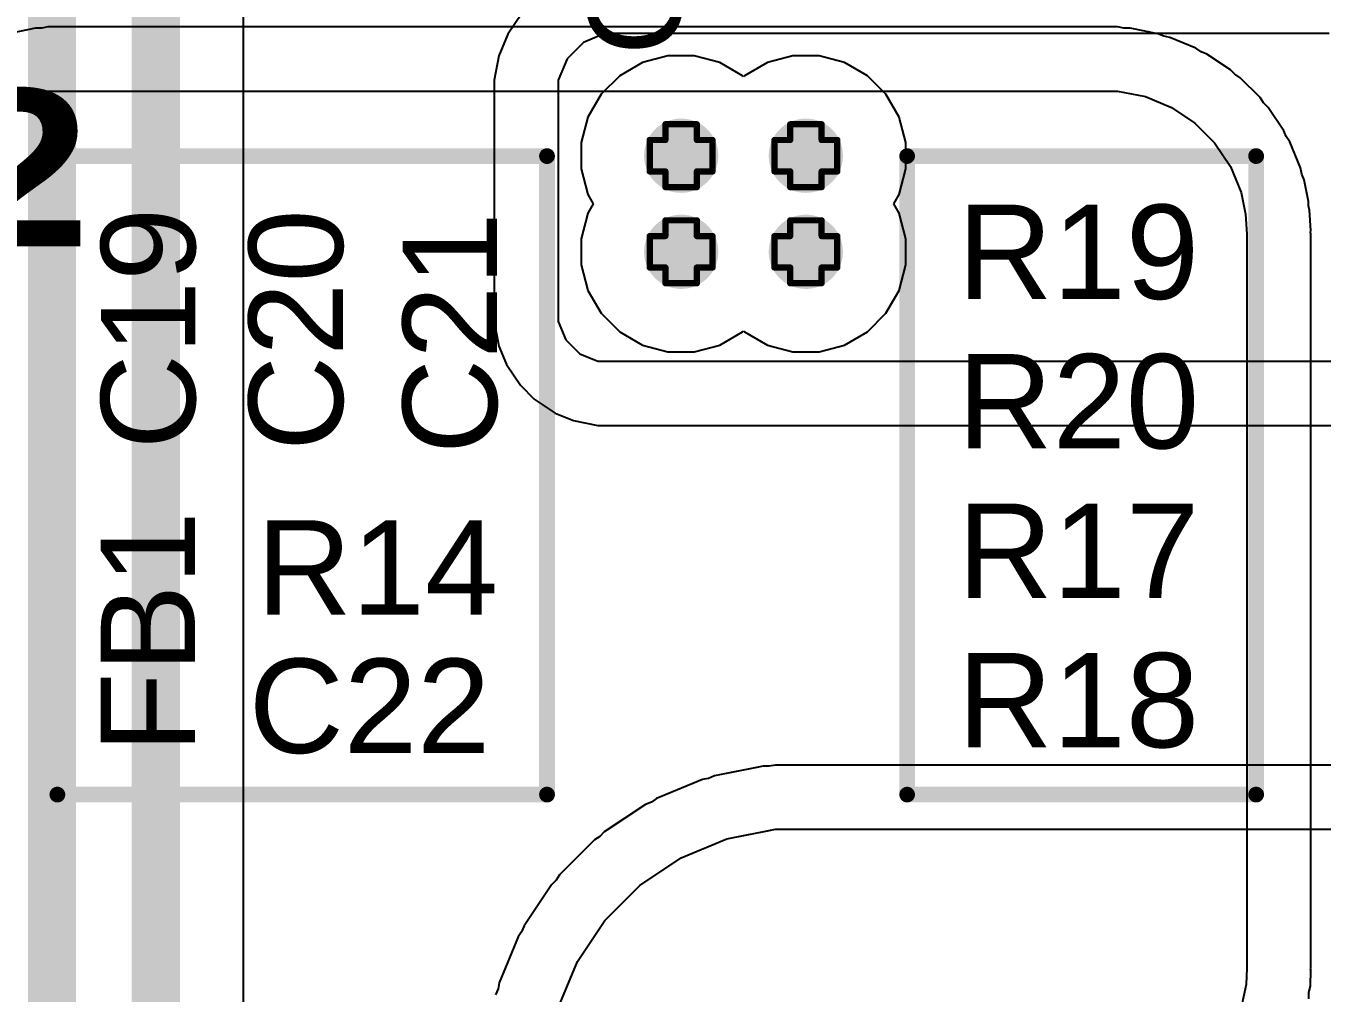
# Model space of a CAD drawing. Header units: inches. Extents: x -18 to 202, y -11 to 119.
# Drawn here: x -0.67 to 9.8, y 36.27 to 44.08 of the extents above; entities that cross this region are included whole.
import ezdxf

# ---------------------------------------------------------------- set-up
doc = ezdxf.new("R2010")
doc.units = ezdxf.units.IN
for name, color, linetype in [('Board Outline', 216, 'Continuous'), ('Bottom Layer', 5, 'Continuous'), ('Drill Drawing', 1, 'Continuous'), ('Ground', 16, 'Continuous'), ('Power', 76, 'Continuous'), ('Top Layer', 1, 'Continuous'), ('Top Overlay', 2, 'Continuous'), ('Via Holes', 16, 'Continuous')]:
    doc.layers.add(name, color=color, linetype=linetype)
doc.styles.add('Arial', font='', dxfattribs={"height": 0.2})
doc.styles.add('Arial Black_Bold', font='', dxfattribs={"height": 0.2})
doc.styles.get('Arial').set_extended_font_data('Arial')
doc.styles.get('Arial Black_Bold').set_extended_font_data('Arial Black', bold=True)

msp = doc.modelspace()

# ---------------------------------------------------------------- hatches: boundary and pattern name
at = {"layer": 'Bottom Layer'}
h = msp.add_hatch(color=5, dxfattribs=at)
edge = h.paths.add_edge_path()
edge.add_arc((4.626, 43.031), 0.3, 0, 360)
h = msp.add_hatch(color=5, dxfattribs=at)
edge = h.paths.add_edge_path()
edge.add_arc((5.633, 43.031), 0.3, 0, 360)
h = msp.add_hatch(color=5, dxfattribs=at)
edge = h.paths.add_edge_path()
edge.add_arc((4.626, 42.255), 0.3, 0, 360)
h = msp.add_hatch(color=5, dxfattribs=at)
edge = h.paths.add_edge_path()
edge.add_arc((5.633, 42.255), 0.3, 0, 360)
at = {"layer": 'Ground'}
h = msp.add_hatch(color=16, dxfattribs=at)
edge = h.paths.add_edge_path()
edge.add_arc((4.626, 43.031), 0.3, 0, 360)
h = msp.add_hatch(color=16, dxfattribs=at)
edge = h.paths.add_edge_path()
edge.add_arc((5.633, 43.031), 0.3, 0, 360)
h = msp.add_hatch(color=16, dxfattribs=at)
edge = h.paths.add_edge_path()
edge.add_arc((4.626, 42.255), 0.3, 0, 360)
h = msp.add_hatch(color=16, dxfattribs=at)
edge = h.paths.add_edge_path()
edge.add_arc((5.633, 42.255), 0.3, 0, 360)
at = {"layer": 'Power'}
h = msp.add_hatch(color=76, dxfattribs=at)
edge = h.paths.add_edge_path()
edge.add_arc((4.626, 43.031), 0.3, 0, 360)
h = msp.add_hatch(color=76, dxfattribs=at)
edge = h.paths.add_edge_path()
edge.add_arc((5.633, 43.031), 0.3, 0, 360)
h = msp.add_hatch(color=76, dxfattribs=at)
edge = h.paths.add_edge_path()
edge.add_arc((4.626, 42.255), 0.3, 0, 360)
h = msp.add_hatch(color=76, dxfattribs=at)
edge = h.paths.add_edge_path()
edge.add_arc((5.633, 42.255), 0.3, 0, 360)
at = {"layer": 'Top Layer'}
h = msp.add_hatch(color=1, dxfattribs=at)
edge = h.paths.add_edge_path()
edge.add_arc((4.626, 43.031), 0.3, 0, 360)
h = msp.add_hatch(color=1, dxfattribs=at)
edge = h.paths.add_edge_path()
edge.add_arc((5.633, 43.031), 0.3, 0, 360)
h = msp.add_hatch(color=1, dxfattribs=at)
edge = h.paths.add_edge_path()
edge.add_arc((4.626, 42.255), 0.3, 0, 360)
h = msp.add_hatch(color=1, dxfattribs=at)
edge = h.paths.add_edge_path()
edge.add_arc((5.633, 42.255), 0.3, 0, 360)
at = {"layer": 'Via Holes'}
h = msp.add_hatch(color=7, dxfattribs=at)
edge = h.paths.add_edge_path()
edge.add_arc((4.626, 43.031), 0.15, 0, 360)
h = msp.add_hatch(color=7, dxfattribs=at)
edge = h.paths.add_edge_path()
edge.add_arc((5.633, 43.031), 0.15, 0, 360)
h = msp.add_hatch(color=7, dxfattribs=at)
edge = h.paths.add_edge_path()
edge.add_arc((4.626, 42.255), 0.15, 0, 360)
h = msp.add_hatch(color=7, dxfattribs=at)
edge = h.paths.add_edge_path()
edge.add_arc((5.633, 42.255), 0.15, 0, 360)

# ---------------------------------------------------------------- linework, layer by layer
at = {"layer": 'Board Outline'}
msp.add_lwpolyline([(44.23, 62.31, 0.254, 0.254, -3.535496), (7.565, 62.289, 0.254, 0.254, 0)], format="xyseb", dxfattribs=at)
at = {"layer": 'Bottom Layer'}
for p, q in [((4.314, 43.784), (4.129, 43.677)), ((4.519, 43.839), (4.314, 43.784)), ((4.732, 43.839), (4.519, 43.839)), ((4.937, 43.784), (4.732, 43.839)), ((5.122, 43.677), (4.937, 43.784)), ((5.322, 43.784), (5.137, 43.677)), ((5.527, 43.839), (5.322, 43.784)), ((5.74, 43.839), (5.527, 43.839)), ((5.945, 43.784), (5.74, 43.839)), ((6.13, 43.677), (5.945, 43.784)), ((4.129, 43.677), (3.979, 43.527)), ((5.129, 43.669), (5.122, 43.677)), ((5.137, 43.677), (5.129, 43.669)), ((6.28, 43.527), (6.13, 43.677)), ((3.979, 43.527), (3.873, 43.343)), ((6.386, 43.343), (6.28, 43.527)), ((3.873, 43.343), (3.818, 43.137)), ((6.441, 43.137), (6.386, 43.343)), ((3.818, 43.137), (3.818, 42.924)), ((6.441, 42.924), (6.441, 43.137)), ((3.818, 42.924), (3.873, 42.719)), ((6.386, 42.719), (6.441, 42.924)), ((3.873, 42.719), (3.916, 42.643)), ((3.916, 42.643), (3.873, 42.567)), ((6.343, 42.643), (6.386, 42.719)), ((6.386, 42.567), (6.343, 42.643)), ((3.873, 42.567), (3.818, 42.361)), ((6.441, 42.361), (6.386, 42.567)), ((3.818, 42.361), (3.818, 42.149)), ((6.441, 42.149), (6.441, 42.361)), ((3.818, 42.149), (3.873, 41.943)), ((6.386, 41.943), (6.441, 42.149)), ((3.873, 41.943), (3.979, 41.759)), ((6.28, 41.759), (6.386, 41.943)), ((3.979, 41.759), (4.129, 41.608)), ((6.13, 41.608), (6.28, 41.759)), ((4.129, 41.608), (4.314, 41.502)), ((4.937, 41.502), (5.122, 41.608)), ((5.122, 41.608), (5.129, 41.616)), ((5.129, 41.616), (5.137, 41.608)), ((5.137, 41.608), (5.322, 41.502)), ((5.945, 41.502), (6.13, 41.608)), ((4.314, 41.502), (4.519, 41.447)), ((4.732, 41.447), (4.937, 41.502)), ((5.322, 41.502), (5.527, 41.447)), ((5.74, 41.447), (5.945, 41.502)), ((4.519, 41.447), (4.732, 41.447)), ((5.527, 41.447), (5.74, 41.447)), ((4.894, 38.022), (4.847, 38.002)), ((5.237, 38.09), (4.894, 38.022)), ((5.287, 38.1), (5.237, 38.09)), ((5.237, 38.09), (5.237, 38.09)), ((5.338, 38.1), (5.287, 38.1)), ((5.388, 38.11), (5.338, 38.1)), ((5.338, 38.1), (5.338, 38.1)), ((5.338, 38.1), (5.338, 38.1)), ((5.439, 38.11), (5.388, 38.11)), ((5.588, 38.11), (5.439, 38.11)), ((5.439, 38.11), (5.439, 38.11)), ((13.788, 38.11), (5.588, 38.11)), ((4.797, 37.992), (4.427, 37.839)), ((4.847, 38.002), (4.797, 37.992)), ((4.385, 37.811), (4.338, 37.791)), ((4.427, 37.839), (4.385, 37.811)), ((4.338, 37.791), (4.047, 37.597)), ((4.047, 37.597), (4.005, 37.569)), ((4.047, 37.597), (4.047, 37.597)), ((3.926, 37.505), (3.643, 37.222)), ((3.969, 37.533), (3.926, 37.505)), ((4.005, 37.569), (3.969, 37.533)), ((4.625, 37.361), (4.995, 37.514)), ((4.995, 37.514), (5.338, 37.582)), ((5.338, 37.582), (5.388, 37.592)), ((5.338, 37.582), (5.338, 37.582)), ((5.388, 37.592), (5.439, 37.592)), ((5.439, 37.592), (5.588, 37.592)), ((5.439, 37.592), (5.439, 37.592)), ((5.588, 37.592), (13.811, 37.592)), ((4.335, 37.167), (4.625, 37.361)), ((3.615, 37.179), (3.579, 37.143)), ((3.643, 37.222), (3.615, 37.179)), ((3.579, 37.143), (3.357, 36.81)), ((4.01, 36.855), (4.293, 37.138)), ((4.293, 37.138), (4.335, 37.167)), ((4.335, 37.167), (4.335, 37.167)), ((3.337, 36.763), (3.309, 36.721)), ((3.357, 36.81), (3.337, 36.763)), ((3.787, 36.523), (3.981, 36.813)), ((3.981, 36.813), (4.01, 36.855)), ((3.981, 36.813), (3.981, 36.813)), ((3.309, 36.721), (3.156, 36.351)), ((3.634, 36.153), (3.787, 36.523)), ((3.156, 36.351), (3.146, 36.301)), ((3.146, 36.301), (3.126, 36.254))]:
    msp.add_line(p, q, dxfattribs=at)
at = {"layer": 'Drill Drawing'}
for points in [[(4.499, 43.158, 0.0508, 0.0508, 0), (4.499, 43.285, 0.0508, 0.0508, 0)], [(4.499, 43.285, 0.0508, 0.0508, 0), (4.753, 43.285, 0.0508, 0.0508, 0)], [(4.753, 43.158, 0.0508, 0.0508, 0), (4.753, 43.285, 0.0508, 0.0508, 0)], [(5.506, 43.158, 0.0508, 0.0508, 0), (5.506, 43.285, 0.0508, 0.0508, 0)], [(5.506, 43.285, 0.0508, 0.0508, 0), (5.76, 43.285, 0.0508, 0.0508, 0)], [(5.76, 43.158, 0.0508, 0.0508, 0), (5.76, 43.285, 0.0508, 0.0508, 0)], [(4.372, 42.904, 0.0508, 0.0508, 0), (4.372, 43.158, 0.0508, 0.0508, 0)], [(4.372, 43.158, 0.0508, 0.0508, 0), (4.499, 43.158, 0.0508, 0.0508, 0)], [(4.753, 43.158, 0.0508, 0.0508, 0), (4.88, 43.158, 0.0508, 0.0508, 0)], [(4.88, 42.904, 0.0508, 0.0508, 0), (4.88, 43.158, 0.0508, 0.0508, 0)], [(5.379, 42.904, 0.0508, 0.0508, 0), (5.379, 43.158, 0.0508, 0.0508, 0)], [(5.379, 43.158, 0.0508, 0.0508, 0), (5.506, 43.158, 0.0508, 0.0508, 0)], [(5.76, 43.158, 0.0508, 0.0508, 0), (5.887, 43.158, 0.0508, 0.0508, 0)], [(5.887, 42.904, 0.0508, 0.0508, 0), (5.887, 43.158, 0.0508, 0.0508, 0)], [(4.372, 42.904, 0.0508, 0.0508, 0), (4.499, 42.904, 0.0508, 0.0508, 0)], [(4.499, 42.777, 0.0508, 0.0508, 0), (4.499, 42.904, 0.0508, 0.0508, 0)], [(4.753, 42.904, 0.0508, 0.0508, 0), (4.88, 42.904, 0.0508, 0.0508, 0)], [(4.753, 42.777, 0.0508, 0.0508, 0), (4.753, 42.904, 0.0508, 0.0508, 0)], [(5.379, 42.904, 0.0508, 0.0508, 0), (5.506, 42.904, 0.0508, 0.0508, 0)], [(5.506, 42.777, 0.0508, 0.0508, 0), (5.506, 42.904, 0.0508, 0.0508, 0)], [(5.76, 42.904, 0.0508, 0.0508, 0), (5.887, 42.904, 0.0508, 0.0508, 0)], [(5.76, 42.777, 0.0508, 0.0508, 0), (5.76, 42.904, 0.0508, 0.0508, 0)], [(4.499, 42.777, 0.0508, 0.0508, 0), (4.753, 42.777, 0.0508, 0.0508, 0)], [(5.506, 42.777, 0.0508, 0.0508, 0), (5.76, 42.777, 0.0508, 0.0508, 0)], [(4.499, 42.382, 0.0508, 0.0508, 0), (4.499, 42.509, 0.0508, 0.0508, 0)], [(4.499, 42.509, 0.0508, 0.0508, 0), (4.753, 42.509, 0.0508, 0.0508, 0)], [(4.753, 42.382, 0.0508, 0.0508, 0), (4.753, 42.509, 0.0508, 0.0508, 0)], [(5.506, 42.382, 0.0508, 0.0508, 0), (5.506, 42.509, 0.0508, 0.0508, 0)], [(5.506, 42.509, 0.0508, 0.0508, 0), (5.76, 42.509, 0.0508, 0.0508, 0)], [(5.76, 42.382, 0.0508, 0.0508, 0), (5.76, 42.509, 0.0508, 0.0508, 0)], [(4.372, 42.128, 0.0508, 0.0508, 0), (4.372, 42.382, 0.0508, 0.0508, 0)], [(4.372, 42.382, 0.0508, 0.0508, 0), (4.499, 42.382, 0.0508, 0.0508, 0)], [(4.753, 42.382, 0.0508, 0.0508, 0), (4.88, 42.382, 0.0508, 0.0508, 0)], [(4.88, 42.128, 0.0508, 0.0508, 0), (4.88, 42.382, 0.0508, 0.0508, 0)], [(5.379, 42.128, 0.0508, 0.0508, 0), (5.379, 42.382, 0.0508, 0.0508, 0)], [(5.379, 42.382, 0.0508, 0.0508, 0), (5.506, 42.382, 0.0508, 0.0508, 0)], [(5.76, 42.382, 0.0508, 0.0508, 0), (5.887, 42.382, 0.0508, 0.0508, 0)], [(5.887, 42.128, 0.0508, 0.0508, 0), (5.887, 42.382, 0.0508, 0.0508, 0)], [(4.372, 42.128, 0.0508, 0.0508, 0), (4.499, 42.128, 0.0508, 0.0508, 0)], [(4.499, 42.001, 0.0508, 0.0508, 0), (4.499, 42.128, 0.0508, 0.0508, 0)], [(4.753, 42.128, 0.0508, 0.0508, 0), (4.88, 42.128, 0.0508, 0.0508, 0)], [(4.753, 42.001, 0.0508, 0.0508, 0), (4.753, 42.128, 0.0508, 0.0508, 0)], [(5.379, 42.128, 0.0508, 0.0508, 0), (5.506, 42.128, 0.0508, 0.0508, 0)], [(5.506, 42.001, 0.0508, 0.0508, 0), (5.506, 42.128, 0.0508, 0.0508, 0)], [(5.76, 42.128, 0.0508, 0.0508, 0), (5.887, 42.128, 0.0508, 0.0508, 0)], [(5.76, 42.001, 0.0508, 0.0508, 0), (5.76, 42.128, 0.0508, 0.0508, 0)], [(4.499, 42.001, 0.0508, 0.0508, 0), (4.753, 42.001, 0.0508, 0.0508, 0)], [(5.506, 42.001, 0.0508, 0.0508, 0), (5.76, 42.001, 0.0508, 0.0508, 0)]]:
    msp.add_lwpolyline(points, format="xyseb", dxfattribs=at)
for points in [[(4.486, 43.285, 0.0254, 0.0254, 1), (4.511, 43.285, 0.0254, 0.0254, 1)], [(4.486, 43.285, 0.0254, 0.0254, 1), (4.511, 43.285, 0.0254, 0.0254, 1)], [(4.74, 43.285, 0.0254, 0.0254, 1), (4.765, 43.285, 0.0254, 0.0254, 1)], [(4.74, 43.285, 0.0254, 0.0254, 1), (4.765, 43.285, 0.0254, 0.0254, 1)], [(5.494, 43.285, 0.0254, 0.0254, 1), (5.519, 43.285, 0.0254, 0.0254, 1)], [(5.494, 43.285, 0.0254, 0.0254, 1), (5.519, 43.285, 0.0254, 0.0254, 1)], [(5.748, 43.285, 0.0254, 0.0254, 1), (5.773, 43.285, 0.0254, 0.0254, 1)], [(5.748, 43.285, 0.0254, 0.0254, 1), (5.773, 43.285, 0.0254, 0.0254, 1)], [(4.359, 43.158, 0.0254, 0.0254, 1), (4.384, 43.158, 0.0254, 0.0254, 1)], [(4.359, 43.158, 0.0254, 0.0254, 1), (4.384, 43.158, 0.0254, 0.0254, 1)], [(4.486, 43.158, 0.0254, 0.0254, 1), (4.511, 43.158, 0.0254, 0.0254, 1)], [(4.486, 43.158, 0.0254, 0.0254, 1), (4.511, 43.158, 0.0254, 0.0254, 1)], [(4.74, 43.158, 0.0254, 0.0254, 1), (4.765, 43.158, 0.0254, 0.0254, 1)], [(4.74, 43.158, 0.0254, 0.0254, 1), (4.765, 43.158, 0.0254, 0.0254, 1)], [(4.867, 43.158, 0.0254, 0.0254, 1), (4.892, 43.158, 0.0254, 0.0254, 1)], [(4.867, 43.158, 0.0254, 0.0254, 1), (4.892, 43.158, 0.0254, 0.0254, 1)], [(5.367, 43.158, 0.0254, 0.0254, 1), (5.392, 43.158, 0.0254, 0.0254, 1)], [(5.367, 43.158, 0.0254, 0.0254, 1), (5.392, 43.158, 0.0254, 0.0254, 1)], [(5.494, 43.158, 0.0254, 0.0254, 1), (5.519, 43.158, 0.0254, 0.0254, 1)], [(5.494, 43.158, 0.0254, 0.0254, 1), (5.519, 43.158, 0.0254, 0.0254, 1)], [(5.748, 43.158, 0.0254, 0.0254, 1), (5.773, 43.158, 0.0254, 0.0254, 1)], [(5.748, 43.158, 0.0254, 0.0254, 1), (5.773, 43.158, 0.0254, 0.0254, 1)], [(5.875, 43.158, 0.0254, 0.0254, 1), (5.9, 43.158, 0.0254, 0.0254, 1)], [(5.875, 43.158, 0.0254, 0.0254, 1), (5.9, 43.158, 0.0254, 0.0254, 1)], [(4.359, 42.904, 0.0254, 0.0254, 1), (4.384, 42.904, 0.0254, 0.0254, 1)], [(4.359, 42.904, 0.0254, 0.0254, 1), (4.384, 42.904, 0.0254, 0.0254, 1)], [(4.486, 42.904, 0.0254, 0.0254, 1), (4.511, 42.904, 0.0254, 0.0254, 1)], [(4.486, 42.904, 0.0254, 0.0254, 1), (4.511, 42.904, 0.0254, 0.0254, 1)], [(4.74, 42.904, 0.0254, 0.0254, 1), (4.765, 42.904, 0.0254, 0.0254, 1)], [(4.74, 42.904, 0.0254, 0.0254, 1), (4.765, 42.904, 0.0254, 0.0254, 1)], [(4.867, 42.904, 0.0254, 0.0254, 1), (4.892, 42.904, 0.0254, 0.0254, 1)], [(4.867, 42.904, 0.0254, 0.0254, 1), (4.892, 42.904, 0.0254, 0.0254, 1)], [(5.367, 42.904, 0.0254, 0.0254, 1), (5.392, 42.904, 0.0254, 0.0254, 1)], [(5.367, 42.904, 0.0254, 0.0254, 1), (5.392, 42.904, 0.0254, 0.0254, 1)], [(5.494, 42.904, 0.0254, 0.0254, 1), (5.519, 42.904, 0.0254, 0.0254, 1)], [(5.494, 42.904, 0.0254, 0.0254, 1), (5.519, 42.904, 0.0254, 0.0254, 1)], [(5.748, 42.904, 0.0254, 0.0254, 1), (5.773, 42.904, 0.0254, 0.0254, 1)], [(5.748, 42.904, 0.0254, 0.0254, 1), (5.773, 42.904, 0.0254, 0.0254, 1)], [(5.875, 42.904, 0.0254, 0.0254, 1), (5.9, 42.904, 0.0254, 0.0254, 1)], [(5.875, 42.904, 0.0254, 0.0254, 1), (5.9, 42.904, 0.0254, 0.0254, 1)], [(4.486, 42.777, 0.0254, 0.0254, 1), (4.511, 42.777, 0.0254, 0.0254, 1)], [(4.486, 42.777, 0.0254, 0.0254, 1), (4.511, 42.777, 0.0254, 0.0254, 1)], [(4.74, 42.777, 0.0254, 0.0254, 1), (4.765, 42.777, 0.0254, 0.0254, 1)], [(4.74, 42.777, 0.0254, 0.0254, 1), (4.765, 42.777, 0.0254, 0.0254, 1)], [(5.494, 42.777, 0.0254, 0.0254, 1), (5.519, 42.777, 0.0254, 0.0254, 1)], [(5.494, 42.777, 0.0254, 0.0254, 1), (5.519, 42.777, 0.0254, 0.0254, 1)], [(5.748, 42.777, 0.0254, 0.0254, 1), (5.773, 42.777, 0.0254, 0.0254, 1)], [(5.748, 42.777, 0.0254, 0.0254, 1), (5.773, 42.777, 0.0254, 0.0254, 1)], [(4.486, 42.509, 0.0254, 0.0254, 1), (4.511, 42.509, 0.0254, 0.0254, 1)], [(4.486, 42.509, 0.0254, 0.0254, 1), (4.511, 42.509, 0.0254, 0.0254, 1)], [(4.74, 42.509, 0.0254, 0.0254, 1), (4.765, 42.509, 0.0254, 0.0254, 1)], [(4.74, 42.509, 0.0254, 0.0254, 1), (4.765, 42.509, 0.0254, 0.0254, 1)], [(5.494, 42.509, 0.0254, 0.0254, 1), (5.519, 42.509, 0.0254, 0.0254, 1)], [(5.494, 42.509, 0.0254, 0.0254, 1), (5.519, 42.509, 0.0254, 0.0254, 1)], [(5.748, 42.509, 0.0254, 0.0254, 1), (5.773, 42.509, 0.0254, 0.0254, 1)], [(5.748, 42.509, 0.0254, 0.0254, 1), (5.773, 42.509, 0.0254, 0.0254, 1)], [(4.359, 42.382, 0.0254, 0.0254, 1), (4.384, 42.382, 0.0254, 0.0254, 1)], [(4.359, 42.382, 0.0254, 0.0254, 1), (4.384, 42.382, 0.0254, 0.0254, 1)], [(4.486, 42.382, 0.0254, 0.0254, 1), (4.511, 42.382, 0.0254, 0.0254, 1)], [(4.486, 42.382, 0.0254, 0.0254, 1), (4.511, 42.382, 0.0254, 0.0254, 1)], [(4.74, 42.382, 0.0254, 0.0254, 1), (4.765, 42.382, 0.0254, 0.0254, 1)], [(4.74, 42.382, 0.0254, 0.0254, 1), (4.765, 42.382, 0.0254, 0.0254, 1)], [(4.867, 42.382, 0.0254, 0.0254, 1), (4.892, 42.382, 0.0254, 0.0254, 1)], [(4.867, 42.382, 0.0254, 0.0254, 1), (4.892, 42.382, 0.0254, 0.0254, 1)], [(5.367, 42.382, 0.0254, 0.0254, 1), (5.392, 42.382, 0.0254, 0.0254, 1)], [(5.367, 42.382, 0.0254, 0.0254, 1), (5.392, 42.382, 0.0254, 0.0254, 1)], [(5.494, 42.382, 0.0254, 0.0254, 1), (5.519, 42.382, 0.0254, 0.0254, 1)], [(5.494, 42.382, 0.0254, 0.0254, 1), (5.519, 42.382, 0.0254, 0.0254, 1)], [(5.748, 42.382, 0.0254, 0.0254, 1), (5.773, 42.382, 0.0254, 0.0254, 1)], [(5.748, 42.382, 0.0254, 0.0254, 1), (5.773, 42.382, 0.0254, 0.0254, 1)], [(5.875, 42.382, 0.0254, 0.0254, 1), (5.9, 42.382, 0.0254, 0.0254, 1)], [(5.875, 42.382, 0.0254, 0.0254, 1), (5.9, 42.382, 0.0254, 0.0254, 1)], [(4.359, 42.128, 0.0254, 0.0254, 1), (4.384, 42.128, 0.0254, 0.0254, 1)], [(4.359, 42.128, 0.0254, 0.0254, 1), (4.384, 42.128, 0.0254, 0.0254, 1)], [(4.486, 42.128, 0.0254, 0.0254, 1), (4.511, 42.128, 0.0254, 0.0254, 1)], [(4.486, 42.128, 0.0254, 0.0254, 1), (4.511, 42.128, 0.0254, 0.0254, 1)], [(4.74, 42.128, 0.0254, 0.0254, 1), (4.765, 42.128, 0.0254, 0.0254, 1)], [(4.74, 42.128, 0.0254, 0.0254, 1), (4.765, 42.128, 0.0254, 0.0254, 1)], [(4.867, 42.128, 0.0254, 0.0254, 1), (4.892, 42.128, 0.0254, 0.0254, 1)], [(4.867, 42.128, 0.0254, 0.0254, 1), (4.892, 42.128, 0.0254, 0.0254, 1)], [(5.367, 42.128, 0.0254, 0.0254, 1), (5.392, 42.128, 0.0254, 0.0254, 1)], [(5.367, 42.128, 0.0254, 0.0254, 1), (5.392, 42.128, 0.0254, 0.0254, 1)], [(5.494, 42.128, 0.0254, 0.0254, 1), (5.519, 42.128, 0.0254, 0.0254, 1)], [(5.494, 42.128, 0.0254, 0.0254, 1), (5.519, 42.128, 0.0254, 0.0254, 1)], [(5.748, 42.128, 0.0254, 0.0254, 1), (5.773, 42.128, 0.0254, 0.0254, 1)], [(5.748, 42.128, 0.0254, 0.0254, 1), (5.773, 42.128, 0.0254, 0.0254, 1)], [(5.875, 42.128, 0.0254, 0.0254, 1), (5.9, 42.128, 0.0254, 0.0254, 1)], [(5.875, 42.128, 0.0254, 0.0254, 1), (5.9, 42.128, 0.0254, 0.0254, 1)], [(4.486, 42.001, 0.0254, 0.0254, 1), (4.511, 42.001, 0.0254, 0.0254, 1)], [(4.486, 42.001, 0.0254, 0.0254, 1), (4.511, 42.001, 0.0254, 0.0254, 1)], [(4.74, 42.001, 0.0254, 0.0254, 1), (4.765, 42.001, 0.0254, 0.0254, 1)], [(4.74, 42.001, 0.0254, 0.0254, 1), (4.765, 42.001, 0.0254, 0.0254, 1)], [(5.494, 42.001, 0.0254, 0.0254, 1), (5.519, 42.001, 0.0254, 0.0254, 1)], [(5.494, 42.001, 0.0254, 0.0254, 1), (5.519, 42.001, 0.0254, 0.0254, 1)], [(5.748, 42.001, 0.0254, 0.0254, 1), (5.773, 42.001, 0.0254, 0.0254, 1)], [(5.748, 42.001, 0.0254, 0.0254, 1), (5.773, 42.001, 0.0254, 0.0254, 1)]]:
    msp.add_lwpolyline(points, format="xyseb", close=True, dxfattribs=at)
at = {"layer": 'Ground'}
for p, q in [((4.314, 43.784), (4.129, 43.677)), ((4.519, 43.839), (4.314, 43.784)), ((4.732, 43.839), (4.519, 43.839)), ((4.937, 43.784), (4.732, 43.839)), ((5.122, 43.677), (4.937, 43.784)), ((5.322, 43.784), (5.137, 43.677)), ((5.527, 43.839), (5.322, 43.784)), ((5.74, 43.839), (5.527, 43.839)), ((5.945, 43.784), (5.74, 43.839)), ((6.13, 43.677), (5.945, 43.784)), ((4.129, 43.677), (3.979, 43.527)), ((5.129, 43.669), (5.122, 43.677)), ((5.137, 43.677), (5.129, 43.669)), ((6.28, 43.527), (6.13, 43.677)), ((3.979, 43.527), (3.873, 43.343)), ((6.386, 43.343), (6.28, 43.527)), ((3.873, 43.343), (3.818, 43.137)), ((6.441, 43.137), (6.386, 43.343)), ((3.818, 43.137), (3.818, 42.924)), ((6.441, 42.924), (6.441, 43.137)), ((3.818, 42.924), (3.873, 42.719)), ((6.386, 42.719), (6.441, 42.924)), ((3.873, 42.719), (3.916, 42.643)), ((3.916, 42.643), (3.873, 42.567)), ((6.343, 42.643), (6.386, 42.719)), ((6.386, 42.567), (6.343, 42.643)), ((3.873, 42.567), (3.818, 42.361)), ((6.441, 42.361), (6.386, 42.567)), ((3.818, 42.361), (3.818, 42.149)), ((6.441, 42.149), (6.441, 42.361)), ((3.818, 42.149), (3.873, 41.943)), ((6.386, 41.943), (6.441, 42.149)), ((3.873, 41.943), (3.979, 41.759)), ((6.28, 41.759), (6.386, 41.943)), ((3.979, 41.759), (4.129, 41.608)), ((6.13, 41.608), (6.28, 41.759)), ((4.129, 41.608), (4.314, 41.502)), ((4.937, 41.502), (5.122, 41.608)), ((5.122, 41.608), (5.129, 41.616)), ((5.129, 41.616), (5.137, 41.608)), ((5.137, 41.608), (5.322, 41.502)), ((5.945, 41.502), (6.13, 41.608)), ((4.314, 41.502), (4.519, 41.447)), ((4.732, 41.447), (4.937, 41.502)), ((5.322, 41.502), (5.527, 41.447)), ((5.74, 41.447), (5.945, 41.502)), ((4.519, 41.447), (4.732, 41.447)), ((5.527, 41.447), (5.74, 41.447)), ((4.894, 38.022), (4.847, 38.002)), ((5.287, 38.1), (4.894, 38.022)), ((5.338, 38.1), (5.287, 38.1)), ((5.388, 38.11), (5.338, 38.1)), ((5.588, 38.11), (5.388, 38.11)), ((13.788, 38.11), (5.588, 38.11)), ((4.797, 37.992), (4.427, 37.839)), ((4.847, 38.002), (4.797, 37.992)), ((4.385, 37.811), (4.338, 37.791)), ((4.427, 37.839), (4.385, 37.811)), ((4.338, 37.791), (4.005, 37.569)), ((3.926, 37.505), (3.643, 37.222)), ((3.969, 37.533), (3.926, 37.505)), ((4.005, 37.569), (3.969, 37.533)), ((4.625, 37.361), (4.995, 37.514)), ((4.995, 37.514), (5.388, 37.592)), ((5.388, 37.592), (5.588, 37.592)), ((5.588, 37.592), (13.811, 37.592)), ((4.293, 37.138), (4.625, 37.361)), ((3.615, 37.179), (3.579, 37.143)), ((3.643, 37.222), (3.615, 37.179)), ((3.579, 37.143), (3.357, 36.81)), ((4.01, 36.855), (4.293, 37.138)), ((3.337, 36.763), (3.309, 36.721)), ((3.357, 36.81), (3.337, 36.763)), ((3.787, 36.523), (4.01, 36.855)), ((3.309, 36.721), (3.156, 36.351)), ((3.634, 36.153), (3.787, 36.523)), ((3.156, 36.351), (3.146, 36.301)), ((3.146, 36.301), (3.126, 36.254))]:
    msp.add_line(p, q, dxfattribs=at)
at = {"layer": 'Power'}
for p, q in [((-0.591, 44.061), (-0.785, 44.022)), ((-0.54, 44.061), (-0.591, 44.061)), ((-0.49, 44.071), (-0.54, 44.061)), ((-0.391, 44.071), (-0.49, 44.071)), ((8.038, 44.071), (-0.391, 44.071)), ((-0.391, 44.071), (-0.391, 44.071)), ((8.152, 44.071), (8.038, 44.071)), ((8.202, 44.061), (8.152, 44.071)), ((8.253, 44.061), (8.202, 44.061)), ((8.477, 44.016), (8.253, 44.061)), ((8.524, 43.997), (8.477, 44.016)), ((8.574, 43.987), (8.524, 43.997)), ((8.784, 43.9), (8.574, 43.987)), ((8.827, 43.871), (8.784, 43.9)), ((8.874, 43.852), (8.827, 43.871)), ((9.063, 43.725), (8.874, 43.852)), ((9.099, 43.689), (9.063, 43.725)), ((9.142, 43.661), (9.099, 43.689)), ((9.303, 43.5), (9.142, 43.661)), ((-0.684, 43.514), (-0.49, 43.553)), ((-0.49, 43.553), (-0.391, 43.553)), ((-0.391, 43.553), (-0.391, 43.553)), ((-0.391, 43.553), (8.038, 43.553)), ((8.038, 43.553), (8.152, 43.553)), ((8.152, 43.553), (8.376, 43.508)), ((8.376, 43.508), (8.586, 43.421)), ((9.331, 43.457), (9.303, 43.5)), ((8.586, 43.421), (8.775, 43.295)), ((9.367, 43.421), (9.331, 43.457)), ((9.494, 43.232), (9.367, 43.421)), ((8.775, 43.295), (8.936, 43.134)), ((9.513, 43.185), (9.494, 43.232)), ((9.542, 43.142), (9.513, 43.185)), ((8.936, 43.134), (9.063, 42.944)), ((9.629, 42.932), (9.542, 43.142)), ((9.063, 42.944), (9.15, 42.734)), ((9.639, 42.882), (9.629, 42.932)), ((9.658, 42.835), (9.639, 42.882)), ((9.693, 42.661), (9.658, 42.835)), ((9.15, 42.734), (9.185, 42.56)), ((9.693, 42.626), (9.693, 42.661)), ((9.702, 42.592), (9.693, 42.626)), ((9.185, 42.56), (9.195, 42.397)), ((9.712, 42.428), (9.702, 42.592)), ((9.709, 42.412), (9.712, 42.428)), ((9.713, 42.397), (9.709, 42.412)), ((9.195, 42.397), (9.195, 42.396)), ((9.195, 42.396), (9.195, 42.396)), ((9.195, 42.396), (9.195, 42.396)), ((9.195, 42.396), (9.195, 36.469)), ((9.713, 42.396), (9.713, 42.397)), ((9.713, 36.469), (9.713, 42.396)), ((9.713, 42.396), (9.713, 42.396)), ((9.195, 36.469), (9.191, 36.336)), ((9.709, 36.323), (9.712, 36.456)), ((9.711, 36.463), (9.713, 36.469)), ((9.712, 36.456), (9.711, 36.463)), ((9.191, 36.336), (9.133, 36.077)), ((9.697, 36.222), (9.698, 36.274)), ((9.698, 36.274), (9.709, 36.323))]:
    msp.add_line(p, q, dxfattribs=at)
at = {"layer": 'Top Layer'}
for p, q in [((1.09, 35.619), (1.09, 47.69)), ((3.338, 44.18), (3.226, 44.012)), ((3.226, 44.012), (3.154, 43.838)), ((4.01, 44.018), (3.837, 43.946)), ((4.104, 44.018), (4.01, 44.018)), ((9.86, 44.018), (4.104, 44.018)), ((3.837, 43.946), (3.704, 43.814)), ((3.154, 43.838), (3.114, 43.64)), ((3.704, 43.814), (3.632, 43.64)), ((3.114, 43.64), (3.114, 41.691)), ((3.632, 43.64), (3.632, 43.546)), ((3.632, 43.546), (3.632, 41.771)), ((3.632, 43.546), (3.632, 43.546)), ((3.114, 41.691), (3.154, 41.493)), ((3.632, 41.771), (3.632, 41.691)), ((3.632, 41.691), (3.693, 41.544)), ((3.154, 41.493), (3.215, 41.346)), ((3.693, 41.544), (3.806, 41.432)), ((3.806, 41.432), (3.953, 41.371)), ((3.953, 41.371), (4.032, 41.371)), ((4.032, 41.371), (4.032, 41.371)), ((4.032, 41.371), (11.278, 41.371)), ((3.215, 41.346), (3.327, 41.178)), ((3.327, 41.178), (3.439, 41.065)), ((3.439, 41.065), (3.607, 40.953)), ((3.607, 40.953), (3.755, 40.892)), ((3.755, 40.892), (3.953, 40.853)), ((3.953, 40.853), (10.576, 40.853))]:
    msp.add_line(p, q, dxfattribs=at)
for points in [[(-0.457, 35.535, 0.389, 0.389, 0), (-0.457, 47.774, 0.389, 0.389, 0)], [(0.381, 25.465, 0.389, 0.389, 0), (0.381, 47.69, 0.389, 0.389, 0)]]:
    msp.add_lwpolyline(points, format="xyseb", dxfattribs=at)
at = {"layer": 'Top Overlay'}
for points in [[(-0.414, 43.028, 0.127, 0.127, 0), (3.542, 43.028, 0.127, 0.127, 0)], [(-0.414, 37.871, 0.127, 0.127, 0), (-0.414, 43.028, 0.127, 0.127, 0)], [(3.542, 37.871, 0.127, 0.127, 0), (3.542, 43.028, 0.127, 0.127, 0)], [(6.452, 43.028, 0.127, 0.127, 0), (9.271, 43.028, 0.127, 0.127, 0)], [(6.452, 37.871, 0.127, 0.127, 0), (6.452, 43.028, 0.127, 0.127, 0)], [(9.271, 37.871, 0.127, 0.127, 0), (9.271, 43.028, 0.127, 0.127, 0)], [(-0.414, 37.871, 0.127, 0.127, 0), (3.542, 37.871, 0.127, 0.127, 0)], [(6.452, 37.871, 0.127, 0.127, 0), (9.271, 37.871, 0.127, 0.127, 0)]]:
    msp.add_lwpolyline(points, format="xyseb", dxfattribs=at)
for points in [[(-0.446, 43.028, 0.0635, 0.0635, 1), (-0.382, 43.028, 0.0635, 0.0635, 1)], [(-0.446, 43.028, 0.0635, 0.0635, 1), (-0.382, 43.028, 0.0635, 0.0635, 1)], [(3.51, 43.028, 0.0635, 0.0635, 1), (3.574, 43.028, 0.0635, 0.0635, 1)], [(3.51, 43.028, 0.0635, 0.0635, 1), (3.574, 43.028, 0.0635, 0.0635, 1)], [(6.42, 43.028, 0.0635, 0.0635, 1), (6.483, 43.028, 0.0635, 0.0635, 1)], [(6.42, 43.028, 0.0635, 0.0635, 1), (6.483, 43.028, 0.0635, 0.0635, 1)], [(9.239, 43.028, 0.0635, 0.0635, 1), (9.303, 43.028, 0.0635, 0.0635, 1)], [(9.239, 43.028, 0.0635, 0.0635, 1), (9.303, 43.028, 0.0635, 0.0635, 1)], [(-0.446, 37.871, 0.0635, 0.0635, 1), (-0.382, 37.871, 0.0635, 0.0635, 1)], [(-0.446, 37.871, 0.0635, 0.0635, 1), (-0.382, 37.871, 0.0635, 0.0635, 1)], [(3.51, 37.871, 0.0635, 0.0635, 1), (3.574, 37.871, 0.0635, 0.0635, 1)], [(3.51, 37.871, 0.0635, 0.0635, 1), (3.574, 37.871, 0.0635, 0.0635, 1)], [(6.42, 37.871, 0.0635, 0.0635, 1), (6.483, 37.871, 0.0635, 0.0635, 1)], [(6.42, 37.871, 0.0635, 0.0635, 1), (6.483, 37.871, 0.0635, 0.0635, 1)], [(9.239, 37.871, 0.0635, 0.0635, 1), (9.303, 37.871, 0.0635, 0.0635, 1)], [(9.239, 37.871, 0.0635, 0.0635, 1), (9.303, 37.871, 0.0635, 0.0635, 1)]]:
    msp.add_lwpolyline(points, format="xyseb", close=True, dxfattribs=at)

# ---------------------------------------------------------------- texts
at = {"layer": 'Top Overlay', "style": 'Arial'}
for s, p in [('C18', (4.63, 43.841)), ('C19', (0.7, 40.659)), ('C20', (1.893, 40.646)), ('C21', (3.138, 40.621)), ('FB1', (0.698, 38.207))]:
    msp.add_text(s, height=0.762, rotation=90, dxfattribs=at).set_placement(p)
at = {"layer": 'Top Overlay'}
for s, height, style, p in [('2', 1.27, 'Arial Black_Bold', (-1.277, 42.3)), ('R19', 0.762, 'Arial', (6.858, 41.874)), ('R20', 0.762, 'Arial', (6.858, 40.667)), ('R17', 0.762, 'Arial', (6.858, 39.46)), ('R14', 0.762, 'Arial', (1.195, 39.325)), ('C22', 0.762, 'Arial', (1.132, 38.207)), ('R18', 0.762, 'Arial', (6.858, 38.253))]:
    msp.add_text(s, height=height, dxfattribs=dict(at, style=style)).set_placement(p)

doc.saveas('drawing.dxf')
